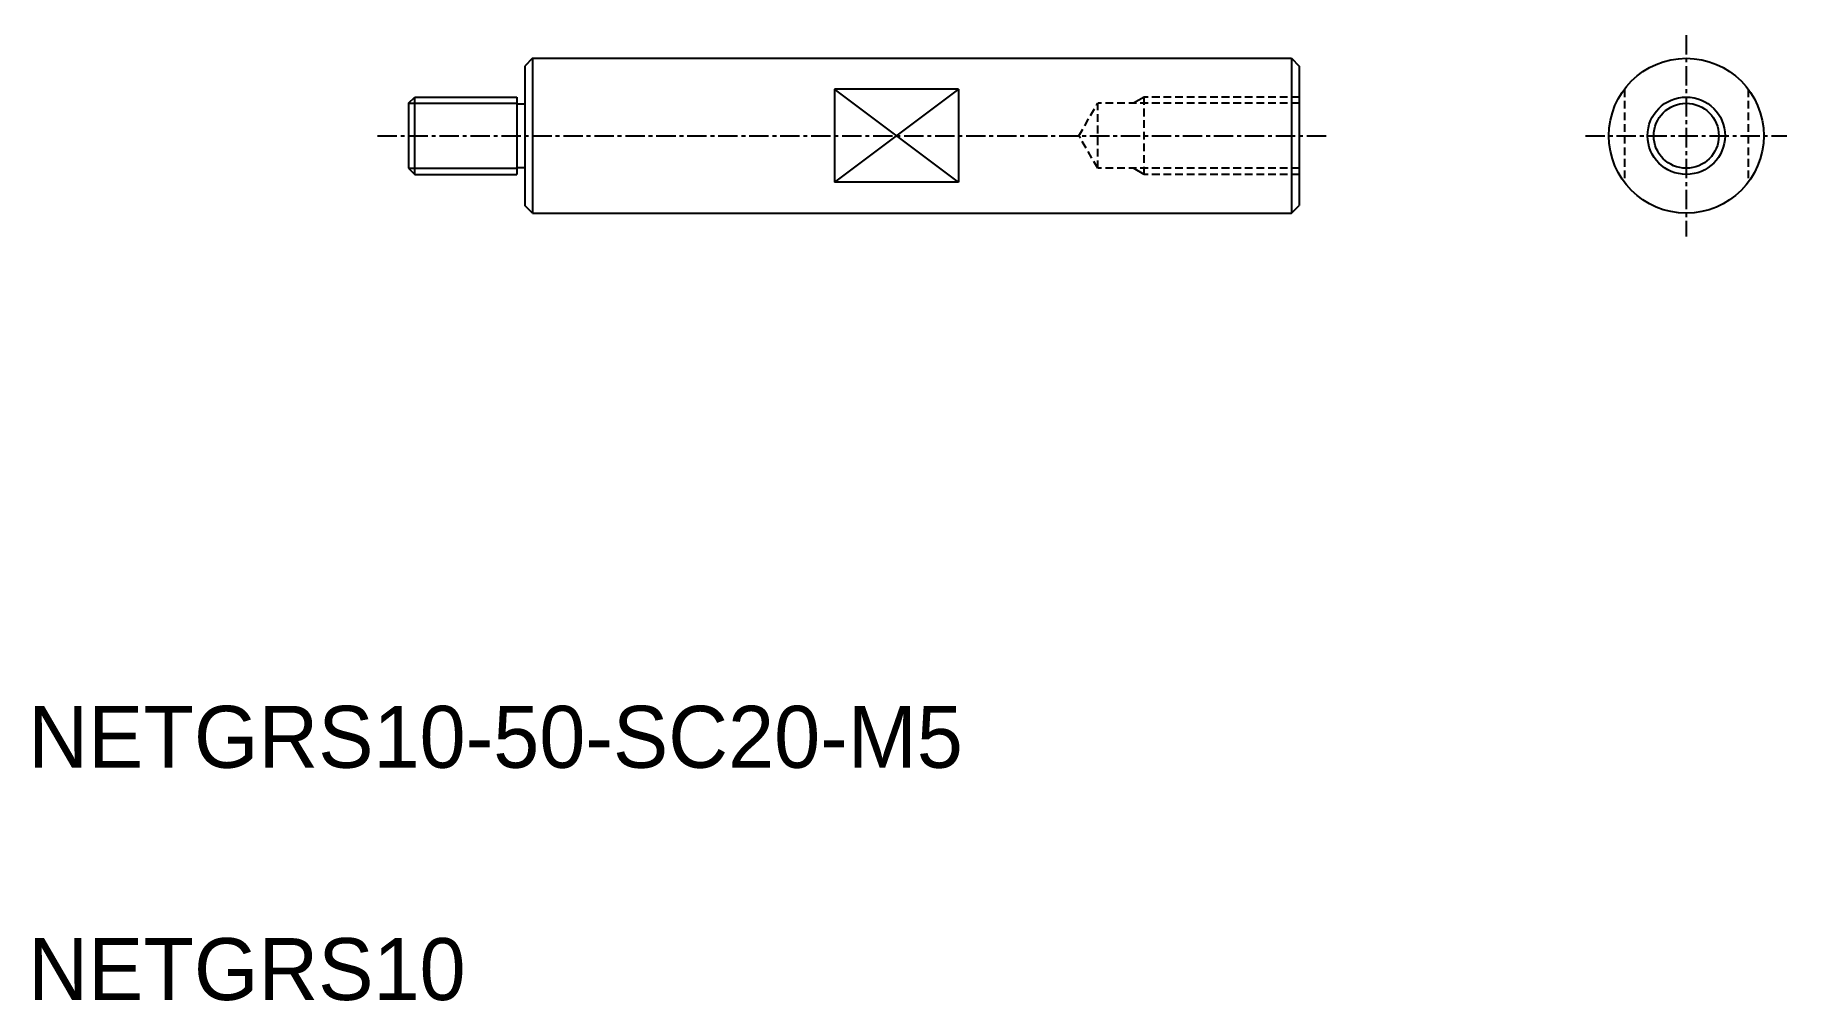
# Model space of a CAD drawing. Extents: x -1736 to -1623, y -457 to -394.
import ezdxf

# ---------------------------------------------------------------- set-up
doc = ezdxf.new("R2010")
doc.units = 0
doc.linetypes.add('CENTER', pattern=[2, 1.25, -0.25, 0.25, -0.25])
doc.linetypes.add('DASHED', pattern=[0.75, 0.5, -0.25])
doc.layers.get('0').update_dxf_attribs({"linetype": 'CONTINUOUS'})
doc.layers.add('CENTER', color=1, linetype='CENTER')

msp = doc.modelspace()

# ---------------------------------------------------------------- linework, layer by layer
at = {"color": 7, "linetype": 'CONTINUOUS'}
for p, q in [((-1703.73, -395.74), (-1704.23, -396.24)), ((-1703.73, -395.74), (-1703.73, -405.74)), ((-1703.73, -395.74), (-1654.73, -395.74)), ((-1654.73, -395.74), (-1654.23, -396.24)), ((-1654.73, -395.74), (-1654.73, -405.74)), ((-1704.23, -396.24), (-1704.23, -405.24)), ((-1654.23, -396.24), (-1654.23, -405.24)), ((-1684.23, -397.74), (-1684.23, -403.74)), ((-1676.23, -397.74), (-1684.23, -397.74)), ((-1676.23, -397.74), (-1676.23, -403.74)), ((-1711.73, -398.64), (-1711.33, -398.24)), ((-1711.73, -398.64), (-1711.73, -402.84)), ((-1711.33, -398.24), (-1704.73, -398.24)), ((-1711.33, -403.24), (-1711.33, -398.24)), ((-1704.73, -398.24), (-1704.73, -403.24)), ((-1704.73, -398.69), (-1704.23, -398.69)), ((-1711.73, -402.84), (-1711.33, -403.24)), ((-1711.33, -403.24), (-1704.73, -403.24)), ((-1704.73, -402.79), (-1704.23, -402.79)), ((-1676.23, -403.74), (-1684.23, -403.74)), ((-1703.73, -405.74), (-1704.23, -405.24)), ((-1703.73, -405.74), (-1654.73, -405.74)), ((-1654.73, -405.74), (-1654.23, -405.24))]:
    msp.add_line(p, q, dxfattribs=at)
at = {"color": 3, "linetype": 'CONTINUOUS'}
for p, q in [((-1676.23, -397.74), (-1684.23, -403.74)), ((-1676.23, -403.74), (-1684.23, -397.74)), ((-1711.73, -398.64), (-1704.73, -398.64)), ((-1711.73, -402.84), (-1704.73, -402.84))]:
    msp.add_line(p, q, dxfattribs=at)
at = {"color": 3, "linetype": 'DASHED'}
for p, q in [((-1633.23, -397.74), (-1633.23, -403.74)), ((-1625.23, -397.74), (-1625.23, -403.74)), ((-1668.44, -400.74), (-1667.23, -398.64)), ((-1654.23, -398.64), (-1667.23, -398.64)), ((-1667.23, -402.84), (-1667.23, -398.64)), ((-1654.23, -398.24), (-1664.23, -398.24)), ((-1664.23, -403.24), (-1664.23, -398.24)), ((-1667.23, -402.84), (-1668.44, -400.74)), ((-1654.23, -402.84), (-1667.23, -402.84)), ((-1654.23, -403.24), (-1664.23, -403.24))]:
    msp.add_line(p, q, dxfattribs=at)
at = {"color": 3}
for p, q in [((-1664.23, -398.24), (-1664.92, -398.64)), ((-1664.23, -403.24), (-1664.92, -402.84))]:
    msp.add_line(p, q, dxfattribs=at)
for p, q in [((-1660.73, -398.64), (-1660.73, -398.64)), ((-1657.48, -398.64), (-1657.48, -398.64))]:
    msp.add_line(p, q)
at = {"color": 7, "linetype": 'CONTINUOUS'}
for radius in [5, 2.1]:
    msp.add_circle((-1629.23, -400.74), radius, dxfattribs=at)
at = {"color": 3, "linetype": 'CONTINUOUS'}
msp.add_circle((-1629.23, -400.74), 2.5, dxfattribs=at)
at = {"layer": 'CENTER', "color": 1, "linetype": 'CENTER'}
for p, q in [((-1629.23, -394.24), (-1629.23, -407.24)), ((-1713.73, -400.74), (-1652.23, -400.74)), ((-1635.73, -400.74), (-1622.73, -400.74))]:
    msp.add_line(p, q, dxfattribs=at)

# ---------------------------------------------------------------- texts
at = {"color": 7, "linetype": 'CONTINUOUS'}
for s, p in [('NETGRS10-50-SC20-M5', (-1736.28, -441.56)), ('NETGRS10', (-1736.28, -456.56))]:
    msp.add_text(s, height=4, dxfattribs=at).set_placement(p)

doc.saveas('drawing.dxf')
